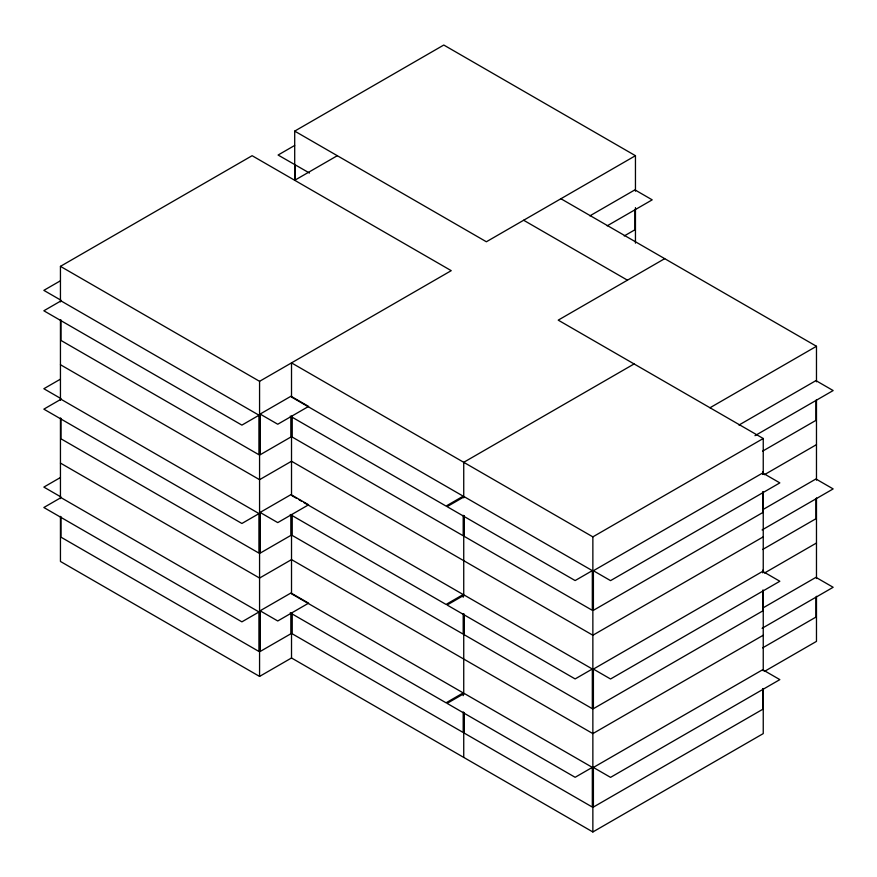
<?xml version="1.0" encoding="UTF-8"?>
<svg xmlns="http://www.w3.org/2000/svg" width="877" height="877" viewBox="0 0 877 877"><rect width="100%" height="100%" fill="white"/><g stroke="black" fill="none" stroke-linecap="round" stroke-linejoin="round"><path stroke-width="1.32" d="M60.447 266.356L252.116 155.7L451.238 270.664L259.57 381.32L60.447 266.356L60.447 301.885M337.305 155.7L294.705 180.289L294.705 131.111L443.784 45.034L635.452 155.7L635.452 191.219M60.425 280.793L43.85 290.364L60.984 300.252M294.661 145.461L278.086 155.032L309.482 173.043M60.425 379.16L43.85 388.73L60.984 398.618M60.425 477.526L43.85 487.097L60.984 496.985M635.452 155.7L486.373 241.767L294.705 131.111M589.892 215.852L634.915 189.86L652.203 199.846L607.18 225.838M260.107 414.065L290.978 396.24L308.605 406.424L277.746 424.238L260.107 414.065L260.107 454.79L290.978 436.965L290.978 416.608M259.022 415.227L241.899 425.115L43.85 310.776L60.984 300.888L259.022 415.227L259.022 454.79L60.984 340.451L60.984 319.984M624.249 235.946L634.915 229.785L634.915 209.822M664.711 258.66L558.221 320.138L763.242 438.5L763.242 474.018M260.107 512.431L290.978 494.606L308.605 504.79L277.746 522.604L260.107 512.431L260.107 553.157L290.978 535.332L290.978 514.974M259.022 513.593L241.899 523.481L43.85 409.142L60.984 399.254L259.022 513.593L259.022 553.157L60.984 438.818L60.984 418.351M634.104 363.944L463.736 462.311L463.736 497.829M260.107 610.787L290.978 592.973L308.605 603.157L277.746 620.971L260.107 610.787L260.107 651.512L290.978 633.698L290.978 613.341M259.022 611.96L241.899 621.848L43.85 507.509L60.984 497.621L259.022 611.96L259.022 651.512L60.984 537.173L60.984 516.717M709.997 407.761L816.476 346.283L816.476 381.802M60.447 516.378L60.447 561.455L259.57 676.419L291.515 657.98L592.863 831.966L763.242 733.6L763.242 688.511M738.96 425.06L815.939 380.618L833.15 390.55L754.987 435.683M463.199 597.27L463.199 594.54L446.053 604.439L290.254 514.492M291.515 397.04L291.515 362.881L592.863 536.867L763.242 438.5M762.639 451.14L815.939 420.368L815.939 400.493M592.326 570.642L575.137 580.563L447.095 506.643L464.273 496.722L592.326 570.642L592.326 610.326L464.273 536.395L464.273 515.873M593.4 570.73L762.694 472.988L779.839 482.887L610.545 580.629L593.4 570.73L593.4 610.326L762.694 512.585L762.694 491.876M764.415 474.698L816.476 444.65M762.639 509.756L815.939 478.985L833.15 488.917L762.091 529.949M463.199 695.636L463.199 692.907L446.053 702.806L290.254 612.859M763.242 536.867L592.863 635.233L291.515 461.247L259.57 479.686L60.447 364.722M762.639 549.506L815.939 518.735L815.939 498.86M592.326 669.008L575.137 678.93L447.095 605.009L464.273 595.088L592.326 669.008L592.326 708.693L464.273 634.762L464.273 614.24M593.4 669.096L762.694 571.355L779.839 581.254L610.545 678.995L593.4 669.096L593.4 708.693L762.694 610.951L762.694 590.243M764.415 573.065L816.476 543.016M762.639 608.123L815.939 577.351L833.15 587.283L762.091 628.316M763.242 635.233L592.863 733.6L291.515 559.614L259.57 578.053L60.447 463.089M762.639 647.873L815.939 617.101L815.939 597.226M592.326 767.375L575.137 777.296L447.095 703.376L464.273 693.455L592.326 767.375L592.326 807.059L464.273 733.128L464.273 712.606M593.4 767.463L762.694 669.721L779.839 679.62L610.545 777.362L593.4 767.463L593.4 807.059L762.694 709.318L762.694 688.609M764.415 671.431L816.476 641.383L816.476 596.294M560.918 198.739L816.476 346.283M523.646 220.248L627.439 280.169M292.052 397.369L463.199 496.174L446.053 506.073L290.254 416.126M292.052 495.735L296.777 498.465M299.134 499.824L301.502 501.195M303.859 502.554L463.199 594.54M292.052 594.102L463.199 692.907M816.476 399.561L816.476 480.168M816.476 497.928L816.476 578.535M763.242 491.778L763.242 572.385M763.242 590.144L763.242 670.752M762.694 471.793L762.694 474.479M762.694 570.16L762.694 572.845M635.452 207.619L635.452 243.137M592.863 536.867L592.863 831.966M463.736 515.588L463.736 596.196M463.736 613.955L463.736 694.562M463.736 712.321L463.736 757.41M463.199 515.292L463.199 535.77L292.052 436.965L292.052 416.487M463.199 613.659L463.199 634.137L292.052 535.332L292.052 514.854M463.199 712.025L463.199 732.503L292.052 633.698L292.052 613.22M295.253 164.821L295.253 179.632M291.515 416.158L291.515 495.406M291.515 514.525L291.515 593.762M291.515 612.891L291.515 657.98M259.57 381.32L259.57 676.419M60.447 319.645L60.447 400.252M60.447 418.011L60.447 498.618"/></g></svg>
